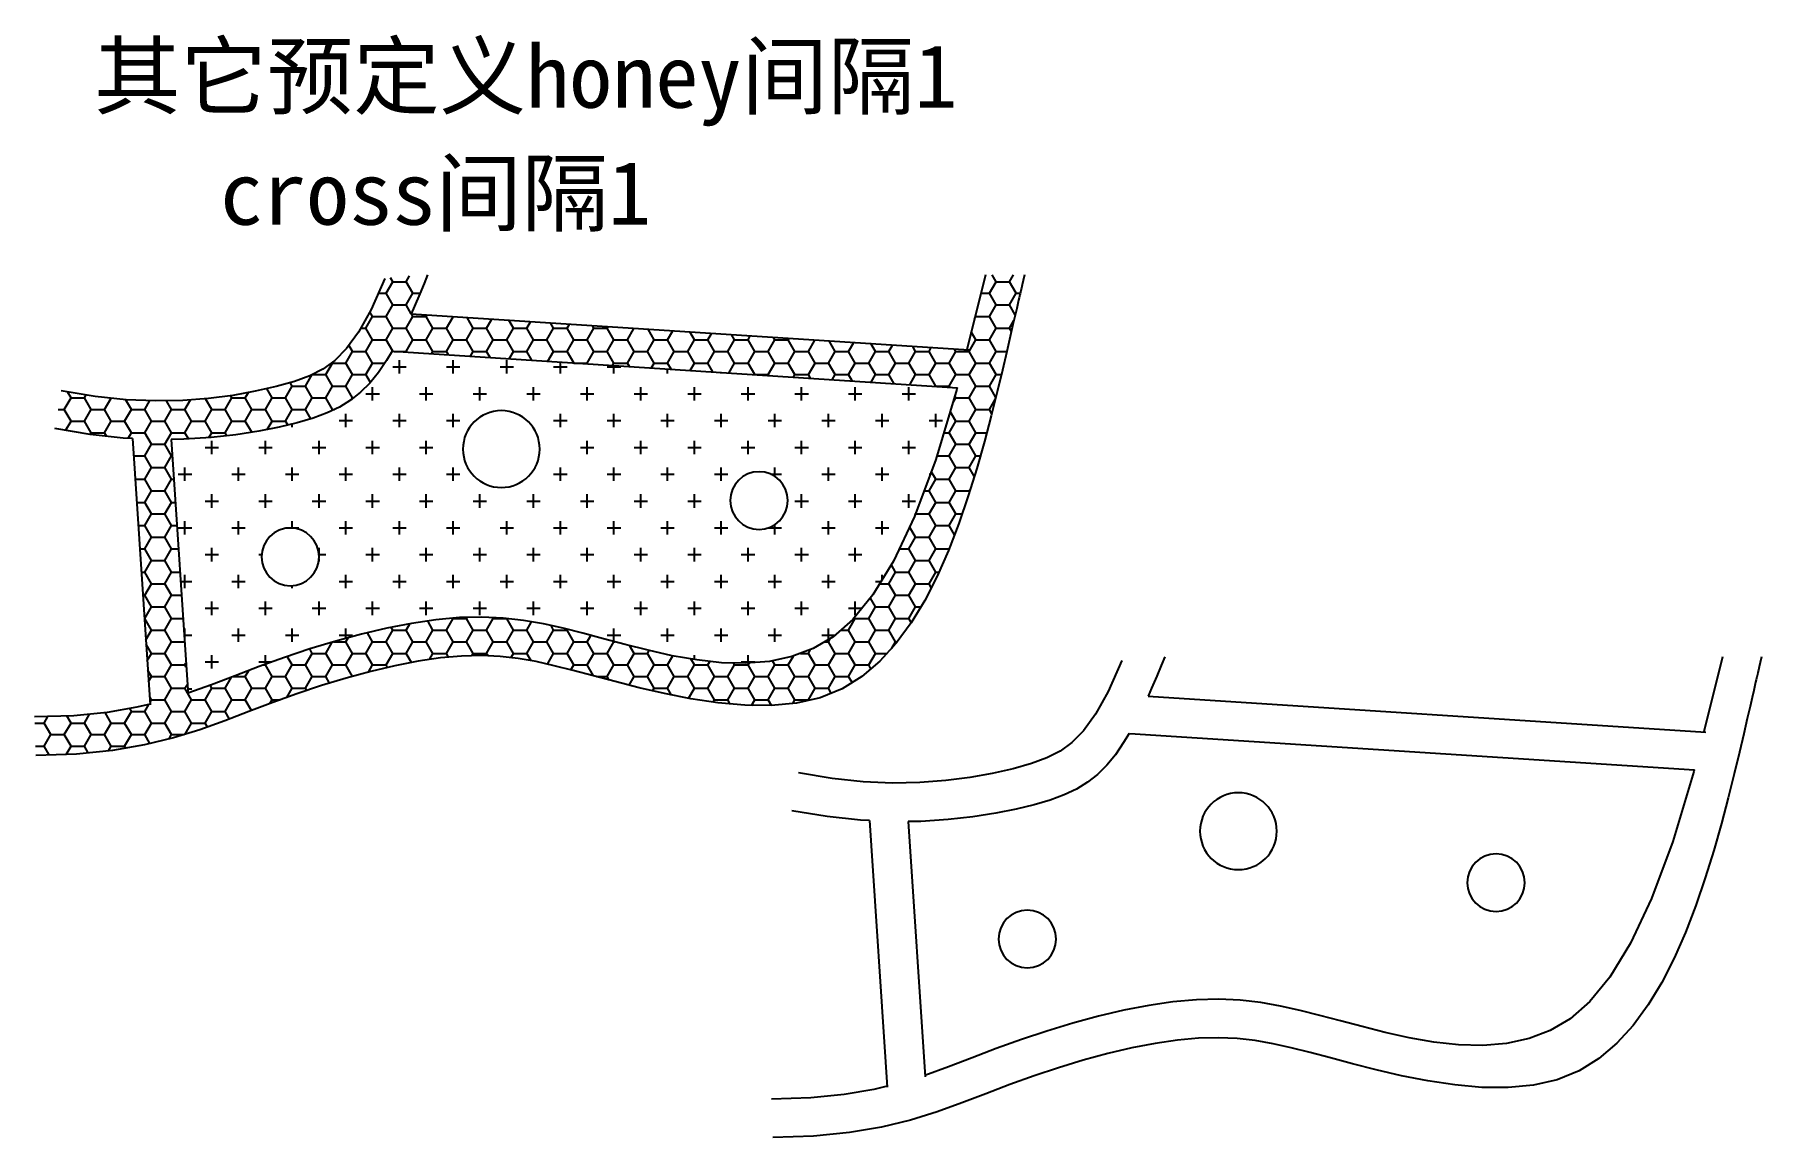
# Model space of a CAD drawing. Extents: x -9 to 400, y 23 to 284.
import ezdxf

# ---------------------------------------------------------------- set-up
doc = ezdxf.new("R2010")
doc.units = 0
doc.header["$LTSCALE"] = 4
doc.layers.get('0').update_dxf_attribs({"linetype": 'CONTINUOUS'})
doc.layers.add('LAYER1', color=7, linetype='CONTINUOUS')
doc.layers.add('剖面线', color=5, linetype='CONTINUOUS')
doc.styles.add('样式 2', font='SIMHEI.TTF')

msp = doc.modelspace()

# ---------------------------------------------------------------- hatches: boundary and pattern name
at = {"layer": '剖面线', "ltscale": 0.35}
h = msp.add_hatch(dxfattribs=at)
h.set_pattern_fill('HONEY', color=256, style=0)
h.set_pattern_definition([(0, (0, 27.7397), (4.7625, 2.74963), [3.175, -6.35]), (120, (0, 27.7397), (-4.7625, 2.74963), [3.175, -6.35]), (60, (0, 27.7397), (6e-07, 5.49926), [-6.35, 3.175])])
h.paths.add_polyline_path([(221.61, 209.17), (222.44, 212.75), (223.09, 215.59), (223.6, 217.77), (223.97, 219.39), (224.24, 220.56), (224.43, 221.36), (224.55, 221.9), (224.64, 222.28), (224.77, 222.87), (224.85, 223.21), (224.95, 223.63), (225.08, 224.2), (225.26, 224.97), (225.5, 226), (225.8, 227.33), (216.61, 227.33), (212.15, 209.59), (80.54, 218.08), (81.38, 219.92), (82.63, 222.81), (83.67, 225.33), (84.57, 227.56), (74.34, 226.48), (71.09, 219.15), (68.09, 213.79), (65.23, 209.88), (62.48, 207.09), (59.68, 205.05), (56.59, 203.46), (52.92, 202.11), (48.57, 200.9), (43.65, 199.77), (38.32, 198.81), (32.6, 198.07), (26.5, 197.61), (19.99, 197.5), (13.08, 197.79), (5.75, 198.56), (-2.29, 199.91), (-3.8, 190.93), (4.52, 189.54), (12.39, 188.7), (14.56, 188.6), (18.75, 125.73), (15.56, 124.96), (8.58, 123.76), (0.69, 122.97), (-8.63, 122.68), (-8.35, 113.58), (1.28, 113.89), (9.81, 114.74), (17.41, 116.04), (24.26, 117.71), (30.55, 119.64), (36.44, 121.74), (42.12, 123.93), (47.77, 126.1), (53.52, 128.17), (59.35, 130.11), (65.19, 131.88), (70.99, 133.44), (76.69, 134.78), (82.22, 135.85), (87.51, 136.64), (92.51, 137.09), (97.19, 137.21), (101.61, 137), (105.9, 136.51), (110.14, 135.77), (114.46, 134.81), (118.96, 133.68), (123.74, 132.41), (128.91, 131.03), (134.54, 129.59), (140.55, 128.19), (146.8, 126.96), (153.18, 126), (159.56, 125.44), (165.81, 125.37), (171.81, 125.94), (177.45, 127.23), (182.61, 129.36), (187.3, 132.26), (191.58, 135.87), (195.46, 140.13), (198.98, 144.95), (202.19, 150.27), (205.11, 156.02), (207.78, 162.12), (210.23, 168.49), (212.47, 175.01), (214.51, 181.53), (216.33, 187.91), (217.95, 194), (219.37, 199.67), (220.59, 204.77)])
h.paths.add_polyline_path([(209.9, 200.61), (209.81, 200.24), (204.79, 183.62), (199.79, 170.15), (194.82, 159.56), (189.93, 151.55), (185.16, 145.74), (180.49, 141.68), (175.76, 138.88), (170.75, 136.97), (165.44, 135.84), (159.85, 135.38), (154.07, 135.52), (148.2, 136.16), (142.36, 137.18), (136.66, 138.45), (131.21, 139.83), (126.09, 141.2), (121.24, 142.49), (116.55, 143.67), (111.91, 144.7), (107.2, 145.52), (102.35, 146.07), (97.29, 146.31), (91.99, 146.18), (86.43, 145.68), (80.68, 144.83), (74.78, 143.68), (68.77, 142.27), (62.69, 140.63), (56.6, 138.78), (50.54, 136.77), (44.59, 134.62), (38.86, 132.42), (33.28, 130.28), (27.7, 128.28), (23.69, 188.39), (26.73, 188.42), (33.16, 188.83), (39.07, 189.49), (44.46, 190.35), (49.29, 191.31), (53.56, 192.33), (57.33, 193.43), (60.66, 194.66), (63.6, 196.05), (66.22, 197.66), (68.59, 199.53), (70.76, 201.69), (72.8, 204.21), (74.75, 207.08), (76.03, 209.25)], flags=16)
h = msp.add_hatch(dxfattribs=at)
h.set_pattern_fill('CROSS', color=256, style=0)
h.set_pattern_definition([(0, (0, 27.74), (6.35, 6.35), [3.175, -9.525]), (90, (1.5875, 26.152), (-6.35, 6.35), [3.175, -9.525])])
h.paths.add_polyline_path([(97.29, 146.31), (102.35, 146.07), (107.2, 145.52), (111.91, 144.7), (116.55, 143.67), (121.24, 142.49), (126.09, 141.2), (131.21, 139.83), (136.66, 138.45), (142.36, 137.18), (148.2, 136.16), (154.07, 135.52), (159.85, 135.38), (165.44, 135.84), (170.75, 136.97), (175.76, 138.88), (180.49, 141.68), (185.16, 145.74), (189.93, 151.55), (194.82, 159.56), (199.79, 170.15), (204.79, 183.62), (209.81, 200.24), (209.9, 200.61), (76.03, 209.25), (74.75, 207.08), (72.8, 204.21), (70.76, 201.69), (68.59, 199.53), (66.22, 197.66), (63.6, 196.05), (60.66, 194.66), (57.33, 193.43), (53.56, 192.33), (49.29, 191.31), (44.46, 190.35), (39.07, 189.49), (33.16, 188.83), (26.73, 188.42), (23.69, 188.39), (27.7, 128.28), (33.28, 130.28), (38.86, 132.42), (44.59, 134.62), (50.54, 136.77), (56.6, 138.78), (62.69, 140.63), (68.77, 142.27), (74.78, 143.68), (80.68, 144.83), (86.43, 145.68), (91.99, 146.18)])
h.paths.add_polyline_path([(92.82, 186.09, -1), (111.02, 186.09, -1)], flags=16)
h.paths.add_polyline_path([(58.76, 160.57, -1), (45.11, 160.57, -1)], flags=16)
h.paths.add_polyline_path([(156.13, 173.91, -1), (169.78, 173.91, -1)], flags=16)

# ---------------------------------------------------------------- linework, layer by layer
at = {"ltscale": 0.35}
for p, q in [((74.34, 226.48), (71.09, 219.15)), ((83.67, 225.33), (82.63, 222.81)), ((84.47, 227.33), (83.67, 225.33)), ((216.61, 227.33), (212.15, 209.59)), ((225.26, 224.97), (225.08, 224.2)), ((225.5, 226), (225.26, 224.97)), ((225.8, 227.33), (225.5, 226)), ((82.63, 222.81), (81.38, 219.92)), ((224.43, 221.36), (224.24, 220.56)), ((224.55, 221.9), (224.43, 221.36)), ((224.64, 222.28), (224.55, 221.9)), ((224.71, 222.58), (224.64, 222.28)), ((224.77, 222.87), (224.71, 222.58)), ((224.85, 223.21), (224.77, 222.87)), ((224.95, 223.63), (224.85, 223.21)), ((225.08, 224.2), (224.95, 223.63)), ((71.09, 219.15), (68.09, 213.79)), ((81.38, 219.92), (80.54, 218.08)), ((80.54, 218.08), (212.62, 209.56)), ((223.6, 217.77), (223.09, 215.59)), ((223.97, 219.39), (223.6, 217.77)), ((224.24, 220.56), (223.97, 219.39)), ((68.09, 213.79), (65.23, 209.88)), ((222.44, 212.75), (221.61, 209.17)), ((223.09, 215.59), (222.44, 212.75)), ((65.23, 209.88), (62.48, 207.09)), ((76.03, 209.25), (74.75, 207.08)), ((76.21, 209.24), (209.92, 200.61)), ((221.61, 209.17), (220.59, 204.77)), ((59.68, 205.05), (56.59, 203.46)), ((62.48, 207.09), (59.68, 205.05)), ((74.75, 207.08), (72.8, 204.21)), ((220.59, 204.77), (219.37, 199.67)), ((48.57, 200.9), (43.65, 199.77)), ((52.92, 202.11), (48.57, 200.9)), ((56.59, 203.46), (52.92, 202.11)), ((70.76, 201.69), (68.59, 199.53)), ((72.8, 204.21), (70.76, 201.69)), ((209.9, 200.61), (209.81, 200.24)), ((5.75, 198.56), (-2.29, 199.91)), ((13.08, 197.79), (5.75, 198.56)), ((19.99, 197.5), (13.08, 197.79)), ((26.5, 197.61), (19.99, 197.5)), ((32.6, 198.07), (26.5, 197.61)), ((38.32, 198.81), (32.6, 198.07)), ((43.65, 199.77), (38.32, 198.81)), ((66.22, 197.66), (63.6, 196.05)), ((68.59, 199.53), (66.22, 197.66)), ((209.81, 200.24), (204.79, 183.62)), ((219.37, 199.67), (217.95, 194)), ((53.56, 192.33), (49.29, 191.31)), ((57.33, 193.43), (53.56, 192.33)), ((60.66, 194.66), (57.33, 193.43)), ((63.6, 196.05), (60.66, 194.66)), ((217.95, 194), (216.33, 187.91)), ((4.52, 189.54), (-3.8, 190.93)), ((12.39, 188.7), (4.52, 189.54)), ((14.56, 188.6), (12.39, 188.7)), ((14.56, 188.6), (18.77, 125.51)), ((26.73, 188.42), (23.69, 188.39)), ((23.69, 188.39), (27.73, 127.91)), ((33.16, 188.83), (26.73, 188.42)), ((39.07, 189.49), (33.16, 188.83)), ((44.46, 190.35), (39.07, 189.49)), ((49.29, 191.31), (44.46, 190.35)), ((216.33, 187.91), (214.51, 181.53)), ((204.79, 183.62), (199.79, 170.15)), ((214.51, 181.53), (212.47, 175.01)), ((212.47, 175.01), (210.23, 168.49)), ((199.79, 170.15), (194.82, 159.56)), ((210.23, 168.49), (207.78, 162.12)), ((194.82, 159.56), (189.93, 151.55)), ((207.78, 162.12), (205.11, 156.02)), ((205.11, 156.02), (202.19, 150.27)), ((189.93, 151.55), (185.16, 145.74)), ((202.19, 150.27), (198.98, 144.95)), ((74.78, 143.68), (68.77, 142.27)), ((80.68, 144.83), (74.78, 143.68)), ((86.43, 145.68), (80.68, 144.83)), ((91.99, 146.18), (86.43, 145.68)), ((97.29, 146.31), (91.99, 146.18)), ((102.35, 146.07), (97.29, 146.31)), ((107.2, 145.52), (102.35, 146.07)), ((111.91, 144.7), (107.2, 145.52)), ((116.55, 143.67), (111.91, 144.7)), ((121.24, 142.49), (116.55, 143.67)), ((185.16, 145.74), (180.49, 141.68)), ((198.98, 144.95), (195.46, 140.13)), ((62.69, 140.63), (56.6, 138.78)), ((68.77, 142.27), (62.69, 140.63)), ((126.09, 141.2), (121.24, 142.49)), ((131.21, 139.83), (126.09, 141.2)), ((136.66, 138.45), (131.21, 139.83)), ((180.49, 141.68), (175.76, 138.88)), ((195.46, 140.13), (191.58, 135.87)), ((50.54, 136.77), (44.59, 134.62)), ((56.6, 138.78), (50.54, 136.77)), ((82.22, 135.85), (76.69, 134.78)), ((87.51, 136.64), (82.22, 135.85)), ((92.51, 137.09), (87.51, 136.64)), ((97.19, 137.21), (92.51, 137.09)), ((101.61, 137), (97.19, 137.21)), ((105.9, 136.51), (101.61, 137)), ((110.14, 135.77), (105.9, 136.51)), ((114.46, 134.81), (110.14, 135.77)), ((142.36, 137.18), (136.66, 138.45)), ((148.2, 136.16), (142.36, 137.18)), ((154.07, 135.52), (148.2, 136.16)), ((159.85, 135.38), (154.07, 135.52)), ((165.44, 135.84), (159.85, 135.38)), ((170.75, 136.97), (165.44, 135.84)), ((175.76, 138.88), (170.75, 136.97)), ((191.58, 135.87), (187.3, 132.26)), ((248.88, 136.01), (245.63, 128.69)), ((259.02, 136.87), (258.22, 134.87)), ((391.15, 136.87), (386.7, 119.12)), ((400.04, 135.54), (399.81, 134.51)), ((400.35, 136.87), (400.04, 135.54)), ((38.86, 132.42), (33.28, 130.28)), ((44.59, 134.62), (38.86, 132.42)), ((65.19, 131.88), (59.35, 130.11)), ((70.99, 133.44), (65.19, 131.88)), ((76.69, 134.78), (70.99, 133.44)), ((118.96, 133.68), (114.46, 134.81)), ((123.74, 132.41), (118.96, 133.68)), ((128.91, 131.03), (123.74, 132.41)), ((134.54, 129.59), (128.91, 131.03)), ((187.3, 132.26), (182.61, 129.36)), ((257.18, 132.35), (255.93, 129.45)), ((258.22, 134.87), (257.18, 132.35)), ((398.97, 130.9), (398.79, 130.09)), ((399.1, 131.44), (398.97, 130.9)), ((399.19, 131.82), (399.1, 131.44)), ((399.26, 132.12), (399.19, 131.82)), ((399.32, 132.41), (399.26, 132.12)), ((399.4, 132.74), (399.32, 132.41)), ((399.5, 133.17), (399.4, 132.74)), ((399.63, 133.74), (399.5, 133.17)), ((399.81, 134.51), (399.63, 133.74)), ((33.28, 130.28), (27.68, 128.28)), ((53.52, 128.17), (47.77, 126.1)), ((59.35, 130.11), (53.52, 128.17)), ((140.55, 128.19), (134.54, 129.59)), ((146.8, 126.96), (140.55, 128.19)), ((153.18, 126), (146.8, 126.96)), ((177.45, 127.23), (171.81, 125.94)), ((182.61, 129.36), (177.45, 127.23)), ((245.63, 128.69), (242.64, 123.33)), ((255.93, 129.45), (255.09, 127.61)), ((255.09, 127.61), (387.17, 119.09)), ((398.14, 127.3), (397.64, 125.12)), ((398.52, 128.93), (398.14, 127.3)), ((398.79, 130.09), (398.52, 128.93)), ((0.69, 122.97), (-8.63, 122.68)), ((8.58, 123.76), (0.69, 122.97)), ((15.56, 124.96), (8.58, 123.76)), ((18.75, 125.73), (15.56, 124.96)), ((42.12, 123.93), (36.44, 121.74)), ((47.77, 126.1), (42.12, 123.93)), ((159.56, 125.44), (153.18, 126)), ((165.81, 125.37), (159.56, 125.44)), ((171.81, 125.94), (165.81, 125.37)), ((242.64, 123.33), (239.78, 119.42)), ((397.64, 125.12), (396.99, 122.29)), ((30.55, 119.64), (24.26, 117.71)), ((36.44, 121.74), (30.55, 119.64)), ((239.78, 119.42), (237.02, 116.63)), ((250.58, 118.79), (249.3, 116.62)), ((250.76, 118.77), (384.47, 110.15)), ((396.16, 118.71), (395.14, 114.31)), ((396.99, 122.29), (396.16, 118.71)), ((9.81, 114.74), (1.28, 113.89)), ((17.41, 116.04), (9.81, 114.74)), ((24.26, 117.71), (17.41, 116.04)), ((234.23, 114.59), (231.13, 112.99)), ((237.02, 116.63), (234.23, 114.59)), ((249.3, 116.62), (247.34, 113.74)), ((1.28, 113.89), (-8.35, 113.58)), ((223.12, 110.43), (218.2, 109.31)), ((227.47, 111.64), (223.12, 110.43)), ((231.13, 112.99), (227.47, 111.64)), ((245.31, 111.23), (243.14, 109.06)), ((247.34, 113.74), (245.31, 111.23)), ((395.14, 114.31), (393.92, 109.21)), ((180.3, 108.09), (172.26, 109.45)), ((187.63, 107.33), (180.3, 108.09)), ((194.54, 107.03), (187.63, 107.33)), ((201.05, 107.15), (194.54, 107.03)), ((207.15, 107.61), (201.05, 107.15)), ((212.87, 108.35), (207.15, 107.61)), ((218.2, 109.31), (212.87, 108.35)), ((240.77, 107.2), (238.15, 105.59)), ((243.14, 109.06), (240.77, 107.2)), ((384.35, 109.77), (379.34, 93.15)), ((384.45, 110.15), (384.35, 109.77)), ((393.92, 109.21), (392.5, 103.54)), ((231.88, 102.97), (228.11, 101.87)), ((235.21, 104.2), (231.88, 102.97)), ((238.15, 105.59), (235.21, 104.2)), ((392.5, 103.54), (390.88, 97.44)), ((179.07, 99.07), (170.75, 100.47)), ((186.94, 98.24), (179.07, 99.07)), ((189.11, 98.14), (186.94, 98.24)), ((207.71, 98.36), (201.28, 97.96)), ((213.62, 99.03), (207.71, 98.36)), ((219, 99.88), (213.62, 99.03)), ((223.84, 100.85), (219, 99.88)), ((228.11, 101.87), (223.84, 100.85)), ((189.11, 98.14), (193.31, 35.05)), ((201.28, 97.96), (198.24, 97.93)), ((198.24, 97.93), (202.27, 37.45)), ((390.88, 97.44), (389.06, 91.06)), ((379.34, 93.15), (374.34, 79.69)), ((389.06, 91.06), (387.02, 84.55)), ((387.02, 84.55), (384.78, 78.03)), ((374.34, 79.69), (369.37, 69.1)), ((384.78, 78.03), (382.33, 71.65)), ((382.33, 71.65), (379.66, 65.55)), ((369.37, 69.1), (364.48, 61.08)), ((379.66, 65.55), (376.73, 59.81)), ((364.48, 61.08), (359.71, 55.28)), ((376.73, 59.81), (373.53, 54.48)), ((249.33, 53.22), (243.32, 51.8)), ((255.23, 54.36), (249.33, 53.22)), ((260.98, 55.21), (255.23, 54.36)), ((266.54, 55.72), (260.98, 55.21)), ((271.84, 55.85), (266.54, 55.72)), ((276.89, 55.61), (271.84, 55.85)), ((281.75, 55.05), (276.89, 55.61)), ((286.46, 54.23), (281.75, 55.05)), ((291.1, 53.21), (286.46, 54.23)), ((295.79, 52.03), (291.1, 53.21)), ((359.71, 55.28), (355.04, 51.22)), ((373.53, 54.48), (370, 49.66)), ((237.24, 50.16), (231.14, 48.32)), ((243.32, 51.8), (237.24, 50.16)), ((300.63, 50.74), (295.79, 52.03)), ((305.75, 49.37), (300.63, 50.74)), ((311.21, 47.98), (305.75, 49.37)), ((355.04, 51.22), (350.31, 48.41)), ((370, 49.66), (366.12, 45.41)), ((225.09, 46.31), (219.14, 44.16)), ((231.14, 48.32), (225.09, 46.31)), ((256.76, 45.39), (251.24, 44.32)), ((262.06, 46.17), (256.76, 45.39)), ((267.06, 46.63), (262.06, 46.17)), ((271.74, 46.74), (267.06, 46.63)), ((276.16, 46.53), (271.74, 46.74)), ((280.44, 46.04), (276.16, 46.53)), ((284.69, 45.3), (280.44, 46.04)), ((289.01, 44.35), (284.69, 45.3)), ((316.91, 46.71), (311.21, 47.98)), ((322.75, 45.69), (316.91, 46.71)), ((328.61, 45.05), (322.75, 45.69)), ((334.4, 44.91), (328.61, 45.05)), ((339.99, 45.37), (334.4, 44.91)), ((345.3, 46.51), (339.99, 45.37)), ((350.31, 48.41), (345.3, 46.51)), ((366.12, 45.41), (361.85, 41.79)), ((213.41, 41.96), (207.83, 39.81)), ((219.14, 44.16), (213.41, 41.96)), ((239.74, 41.41), (233.9, 39.64)), ((245.54, 42.98), (239.74, 41.41)), ((251.24, 44.32), (245.54, 42.98)), ((293.51, 43.22), (289.01, 44.35)), ((298.29, 41.94), (293.51, 43.22)), ((303.46, 40.56), (298.29, 41.94)), ((361.85, 41.79), (357.15, 38.89)), ((207.83, 39.81), (202.23, 37.81)), ((228.07, 37.71), (222.32, 35.63)), ((233.9, 39.64), (228.07, 37.71)), ((309.09, 39.12), (303.46, 40.56)), ((315.1, 37.73), (309.09, 39.12)), ((321.35, 36.5), (315.1, 37.73)), ((357.15, 38.89), (351.99, 36.77)), ((183.13, 33.3), (175.23, 32.51)), ((190.11, 34.5), (183.13, 33.3)), ((193.3, 35.27), (190.11, 34.5)), ((216.67, 33.46), (210.99, 31.28)), ((222.32, 35.63), (216.67, 33.46)), ((327.73, 35.54), (321.35, 36.5)), ((334.11, 34.97), (327.73, 35.54)), ((340.36, 34.91), (334.11, 34.97)), ((346.36, 35.47), (340.36, 34.91)), ((351.99, 36.77), (346.36, 35.47)), ((175.23, 32.51), (165.91, 32.22)), ((205.1, 29.17), (198.81, 27.24)), ((210.99, 31.28), (205.1, 29.17)), ((191.96, 25.58), (184.35, 24.28)), ((198.81, 27.24), (191.96, 25.58)), ((175.83, 23.43), (166.2, 23.12)), ((184.35, 24.28), (175.83, 23.43))]:
    msp.add_line(p, q, dxfattribs=at)
at = {"color": 1, "ltscale": 0.35}
for points in [[(92.82, 186.09, 1), (111.02, 186.09, 1)], [(169.78, 173.91, 1), (156.13, 173.91, 1)], [(58.76, 160.57, 1), (45.11, 160.57, 1)], [(267.37, 95.62, 1), (285.57, 95.62, 1)], [(344.33, 83.44, 1), (330.68, 83.44, 1)], [(233.31, 70.1, 1), (219.66, 70.1, 1)]]:
    msp.add_lwpolyline(points, format="xyb", close=True, dxfattribs=at)

# ---------------------------------------------------------------- texts
at = {"layer": 'LAYER1', "color": 1, "ltscale": 0.35, "style": '样式 2'}
for s, p in [('其它预定义honey间隔1', (5.48, 266.9)), ('cross间隔1', (35.27, 239.22))]:
    msp.add_text(s, height=15, dxfattribs=at).set_placement(p)

doc.saveas('drawing.dxf')
